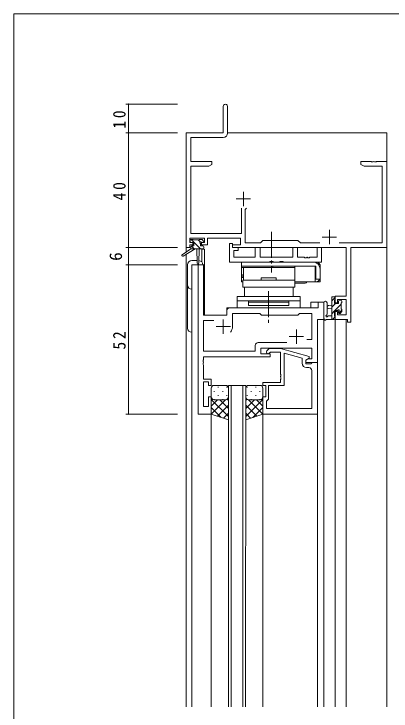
# Model space of a CAD drawing. Units: millimetres on the paper. Extents: x -420 to 373, y -297 to 267.
# Drawn here: x -417.7 to -286.2, y 21.4 to 264.4 of the extents above; entities that cross this region are included whole.
import ezdxf
from ezdxf.enums import TextEntityAlignment as Align

# ---------------------------------------------------------------- set-up
doc = ezdxf.new("R2010")
doc.units = ezdxf.units.MM
doc.linetypes.add('CHAIN2', pattern=[12, 9, -1, 1, -1])
for name, color, linetype, lineweight in [('0-1_YKK_ZWAK', 7, 'Continuous', 9), ('0-3_YKK_11', 7, 'Continuous', 9), ('0-4_YKK_12', 2, 'Continuous', 9), ('0-6_YKK_13', 4, 'Continuous', 9), ('0-7_YKK_D', 6, 'Continuous', 9)]:
    doc.layers.add(name, color=color, linetype=linetype, lineweight=lineweight)
doc.styles.add('ＭＳ ゴシック', font='')
doc.styles.get('ＭＳ ゴシック').set_extended_font_data('MS Gothic')

msp = doc.modelspace()

# ---------------------------------------------------------------- linework, layer by layer
at = {"layer": '0-1_YKK_ZWAK'}
for p in [(-417.7, -260.6), (352.3, 264.4)]:
    msp.add_line(p, (-417.7, 264.4), dxfattribs=at)
at = {"layer": '0-3_YKK_11'}
for p, q in [((-344.7, 232.197), (-344.7, 222.947)), ((-343.2, 222.817), (-343.2, 232.197)), ((-357.7, 222.947), (-357.7, 182.947)), ((-344.7, 222.947), (-357.7, 222.947)), ((-356.07, 221.317), (-344.7, 221.317)), ((-356.07, 212.947), (-356.07, 221.317)), ((-348.7, 212.947), (-356.07, 212.947)), ((-349.791, 211.317), (-348.7, 211.947)), ((-348.7, 211.947), (-348.7, 212.947)), ((-296.7, 212.947), (-296.7, 211.947)), ((-293.158, 212.947), (-296.7, 212.947)), ((-296.7, 211.947), (-295.609, 211.317)), ((-292.975, 212.827), (-293.158, 212.947)), ((-292.425, 212.827), (-292.975, 212.827)), ((-292.242, 212.947), (-292.425, 212.827)), ((-292.158, 212.947), (-292.242, 212.947)), ((-291.975, 212.827), (-292.158, 212.947)), ((-291.425, 212.827), (-291.975, 212.827)), ((-291.242, 212.947), (-291.425, 212.827)), ((-287.7, 212.947), (-291.242, 212.947)), ((-287.7, 182.947), (-287.7, 212.947)), ((-356.07, 211.317), (-349.791, 211.317)), ((-356.07, 187.877), (-356.07, 211.317)), ((-295.609, 211.317), (-289.33, 211.317)), ((-289.33, 211.317), (-289.33, 184.577)), ((-337.7, 202.447), (-337.7, 197.447)), ((-340.2, 199.947), (-335.2, 199.947)), ((-338.35, 196.747), (-338.35, 187.877)), ((-337.05, 196.247), (-336.55, 196.747)), ((-337.05, 184.577), (-337.05, 196.247)), ((-338.35, 187.877), (-356.07, 187.877)), ((-307.7, 189.147), (-307.7, 184.147)), ((-356.4, 186.247), (-351.2, 186.247)), ((-356.4, 184.747), (-356.4, 186.247)), ((-355.3, 184.747), (-356.4, 184.747)), ((-355.3, 183.947), (-355.3, 184.747)), ((-352.3, 184.747), (-352.3, 183.947)), ((-351.2, 184.747), (-352.3, 184.747)), ((-351.2, 186.247), (-351.2, 184.747)), ((-350.2, 186.247), (-338.68, 186.247)), ((-350.2, 183.947), (-350.2, 186.247)), ((-338.68, 186.247), (-338.68, 183.947)), ((-330.9, 185.447), (-331.77, 184.577)), ((-318.7, 185.447), (-330.9, 185.447)), ((-317.83, 184.577), (-318.7, 185.447)), ((-310.2, 186.647), (-305.2, 186.647)), ((-357.7, 182.947), (-356.4, 182.947)), ((-356.4, 183.947), (-355.3, 183.947)), ((-356.4, 182.947), (-356.4, 183.947)), ((-352.3, 183.947), (-350.2, 183.947)), ((-341.5, 183.947), (-341.5, 182.947)), ((-338.68, 183.947), (-341.5, 183.947)), ((-341.5, 182.947), (-301.83, 182.947)), ((-331.77, 184.577), (-337.05, 184.577)), ((-311.05, 184.577), (-317.83, 184.577)), ((-289.33, 184.577), (-304.35, 184.577)), ((-301.83, 182.947), (-301.83, 166.047)), ((-300.2, 182.947), (-287.7, 182.947)), ((-300.2, 156.947), (-300.2, 182.947)), ((-351.57, 176.947), (-353.5, 176.947)), ((-353.5, 176.947), (-353.5, 124.947)), ((-351.57, 159.447), (-351.57, 176.947)), ((-305.7, 166.047), (-305.7, 163.747)), ((-301.83, 166.047), (-305.7, 166.047)), ((-311.63, 163.947), (-311.63, 161.947)), ((-309.7, 163.947), (-311.63, 163.947)), ((-309.7, 157.947), (-309.7, 163.947)), ((-305.7, 163.747), (-304.9, 163.747)), ((-304.9, 164.847), (-301.83, 164.847)), ((-304.9, 163.747), (-304.9, 164.847)), ((-301.83, 164.847), (-301.83, 159.577)), ((-343.5, 160.947), (-343.5, 159.447)), ((-311.63, 161.947), (-342.5, 161.947)), ((-305.7, 160.747), (-305.7, 157.947)), ((-304.9, 160.747), (-305.7, 160.747)), ((-304.9, 159.577), (-304.9, 160.747)), ((-343.5, 159.447), (-351.57, 159.447)), ((-344.7, 157.947), (-344.7, 152.947)), ((-341.5, 160.017), (-331.97, 160.017)), ((-341.5, 155.447), (-341.5, 160.017)), ((-331.97, 160.017), (-331.4, 159.447)), ((-331.4, 159.447), (-318.7, 159.447)), ((-318.7, 159.447), (-318.13, 160.017)), ((-318.13, 160.017), (-313.83, 160.017)), ((-313.83, 160.017), (-313.83, 150.947)), ((-311.9, 157.947), (-309.7, 157.947)), ((-311.9, 142.947), (-311.9, 157.947)), ((-305.7, 157.947), (-301.4, 157.947)), ((-301.83, 159.577), (-304.9, 159.577)), ((-301.4, 157.947), (-301.4, 156.947)), ((-351.57, 157.517), (-348.05, 157.517)), ((-351.57, 146.877), (-351.57, 157.517)), ((-301.4, 156.947), (-300.2, 156.947)), ((-347.2, 155.447), (-342.2, 155.447)), ((-319.2, 154.447), (-319.2, 149.447)), ((-321.7, 151.947), (-316.7, 151.947)), ((-313.83, 150.947), (-315.534, 150.947)), ((-333.53, 148.877), (-333.53, 146.877)), ((-322.55, 149.877), (-332.53, 149.877)), ((-322.55, 149.877), (-332.53, 149.877)), ((-333.53, 146.877), (-351.57, 146.877)), ((-331.6, 147.947), (-313.83, 147.947)), ((-331.6, 145.947), (-331.6, 147.947)), ((-328.4, 145.947), (-331.6, 145.947)), ((-329.524, 146.971), (-328.749, 147.747)), ((-328.749, 147.747), (-324.803, 147.747)), ((-328.251, 146.547), (-328.676, 146.123)), ((-328.4, 144.947), (-328.4, 145.947)), ((-324.8, 146.547), (-328.251, 146.547)), ((-324.803, 147.747), (-314.7, 145.04)), ((-324.8, 138.905), (-324.8, 146.547)), ((-323.5, 146.155), (-323.5, 134.947)), ((-317.2, 144.467), (-323.5, 146.155)), ((-313.83, 147.947), (-313.83, 144.247)), ((-351.69, 143.722), (-351.57, 143.905)), ((-351.69, 143.172), (-351.69, 143.722)), ((-351.57, 144.947), (-328.4, 144.947)), ((-351.57, 143.905), (-351.57, 144.947)), ((-317.2, 142.647), (-317.2, 144.467)), ((-314.7, 144.44), (-315.9, 143.747)), ((-315.034, 144.247), (-315.9, 143.747)), ((-315.9, 143.747), (-315.9, 142.947)), ((-315.9, 143.747), (-315.9, 142.447)), ((-313.83, 144.247), (-315.034, 144.247)), ((-314.7, 145.04), (-314.7, 144.44)), ((-351.57, 142.989), (-351.69, 143.172)), ((-351.69, 142.722), (-351.57, 142.905)), ((-351.69, 142.172), (-351.69, 142.722)), ((-351.57, 141.989), (-351.69, 142.172)), ((-351.57, 142.905), (-351.57, 142.989)), ((-351.57, 137.147), (-351.57, 141.989)), ((-315.9, 142.947), (-311.9, 142.947)), ((-315.9, 142.447), (-314.1, 142.447)), ((-314.83, 141.147), (-315.7, 141.147)), ((-314.1, 142.447), (-313.9, 142.647)), ((-313.9, 142.647), (-313.6, 142.947)), ((-313.6, 142.947), (-311.9, 142.947)), ((-311.9, 142.947), (-311.9, 124.947)), ((-324.68, 138.722), (-324.8, 138.905)), ((-324.68, 138.172), (-324.68, 138.722)), ((-313.83, 126.877), (-313.83, 140.147)), ((-348.9, 137.147), (-351.57, 137.147)), ((-351.57, 136.147), (-349.9, 136.147)), ((-351.57, 127.647), (-351.57, 136.147)), ((-349.9, 136.147), (-349.9, 134.947)), ((-348.9, 134.947), (-348.9, 137.147)), ((-324.8, 137.989), (-324.68, 138.172)), ((-324.8, 137.905), (-324.8, 137.989)), ((-324.68, 137.722), (-324.8, 137.905)), ((-324.8, 136.989), (-324.68, 137.172)), ((-324.8, 135.947), (-324.8, 136.989)), ((-324.68, 137.172), (-324.68, 137.722)), ((-349.9, 134.947), (-348.9, 134.947)), ((-330.9, 135.947), (-324.8, 135.947)), ((-330.9, 134.947), (-330.9, 135.947)), ((-329.9, 134.947), (-330.9, 134.947)), ((-329.9, 130.947), (-329.9, 134.947)), ((-328.9, 134.947), (-328.9, 130.147)), ((-323.5, 134.947), (-328.9, 134.947)), ((-349.9, 130.947), (-349.9, 127.647)), ((-348.9, 130.947), (-349.9, 130.947)), ((-348.9, 124.947), (-348.9, 130.947)), ((-330.9, 130.947), (-329.9, 130.947)), ((-330.9, 124.947), (-330.9, 130.947)), ((-329.4, 129.647), (-329.6, 129.447)), ((-329.6, 129.447), (-329.6, 126.877)), ((-328.9, 130.147), (-329.4, 129.647)), ((-349.9, 127.647), (-351.57, 127.647)), ((-329.6, 126.877), (-313.83, 126.877)), ((-329.6, 126.877), (-313.83, 126.877)), ((-353.5, 124.947), (-348.9, 124.947)), ((-311.9, 124.947), (-330.9, 124.947))]:
    msp.add_line(p, q, dxfattribs=at)
for centre, radius, start, end in [((-343.95, 232.197), 0.75, 359.99998, 180), ((-344.7, 222.817), 1.5, 270, 359.99998), ((-342.5, 160.947), 1, 90, 179.99998), ((-344.7, 155.447), 3.2, 321.63347, 359.99998), ((-332.53, 148.877), 1, 90, 179.99998), ((-329.1, 146.547), 0.6, 134.99998, 315), ((-315.7, 142.647), 1.5, 180, 269.99998), ((-314.83, 140.147), 1, 0, 89.99998)]:
    msp.add_arc(centre, radius, start, end, dxfattribs=at)
at = {"layer": '0-4_YKK_12'}
for p, q in [((-357.7, 222.947), (-345, 222.947)), ((-343.2, 222.947), (-287.7, 222.947)), ((-287.7, 222.947), (-287.7, 22.947)), ((-357.7, 212.947), (-357.7, 181.41)), ((-351.2, 182.447), (-351.2, 159.447)), ((-357.7, 180.62), (-357.7, 22.947)), ((-355.7, 176.947), (-355.7, 22.947)), ((-351.5, 176.947), (-355.7, 176.947)), ((-353.5, 124.946), (-353.5, 176.947)), ((-351.5, 176.947), (-351.5, 159.447)), ((-314.2, 161.947), (-314.2, 163.947)), ((-309.7, 163.947), (-314.2, 163.947)), ((-309.7, 163.947), (-309.7, 22.947)), ((-343.5, 161.947), (-314.2, 161.947)), ((-343.5, 159.447), (-343.5, 161.947)), ((-351.5, 159.447), (-343.5, 159.447)), ((-311.9, 157.947), (-311.9, 22.947)), ((-311.9, 157.947), (-309.7, 157.947)), ((-305.7, 157.947), (-305.7, 22.947)), ((-305.7, 157.947), (-301.8, 157.947)), ((-301.8, 157.947), (-301.8, 22.947)), ((-312.2, 142.947), (-311.898, 142.947)), ((-342.899, 22.947), (-342.898, 134.947)), ((-342.898, 134.947), (-336.898, 134.947)), ((-341.898, 134.947), (-341.899, 22.947)), ((-337.899, 22.947), (-337.898, 134.947)), ((-336.898, 134.947), (-336.899, 22.947)), ((-348.9, 124.947), (-353.498, 124.947)), ((-348.9, 124.947), (-348.9, 22.947)), ((-330.898, 124.947), (-330.898, 22.947))]:
    msp.add_line(p, q, dxfattribs=at)
msp.add_lwpolyline([(-351.2, 182.447), (-352.2, 182.447), (-352.2, 177.967)], dxfattribs=at)
at = {"layer": '0-6_YKK_13', "linetype": 'CHAIN2'}
for p, q in [((-327.9, 188.447), (-327.9, 174.247)), ((-328.9, 167.742), (-328.9, 156.447))]:
    msp.add_line(p, q, dxfattribs=at)
at = {"layer": '0-6_YKK_13'}
for p, q in [((-356.2, 185.047), (-356.2, 185.547)), ((-352.629, 182.547), (-355.928, 185.846)), ((-355.9, 185.847), (-355.4, 185.847)), ((-355, 184.747), (-355.9, 184.747)), ((-355.2, 185.647), (-353.1, 185.647)), ((-355, 183.547), (-355, 184.747)), ((-352.769, 184.932), (-353.484, 185.647)), ((-352.9, 185.847), (-352.3, 185.847)), ((-351.8, 184.747), (-352.139, 184.747)), ((-352.088, 185.759), (-351.588, 185.259)), ((-356, 182.547), (-359.067, 180.496)), ((-354.5, 182.547), (-358.745, 179.99)), ((-356, 183.247), (-356, 182.547)), ((-351.8, 182.547), (-356, 182.547)), ((-354.874, 182.547), (-355.84, 183.513)), ((-355.7, 183.547), (-355, 183.547)), ((-353.9, 182.547), (-353.798, 177.539)), ((-353.098, 182.547), (-353.198, 177.539)), ((-352.6, 184.286), (-352.6, 183.547)), ((-352.6, 183.547), (-351.8, 183.547)), ((-351.5, 183.247), (-351.5, 182.847)), ((-342.5, 184.447), (-341.5, 184.447)), ((-342.5, 177.947), (-342.5, 184.447)), ((-341.5, 184.447), (-341.5, 182.947)), ((-341.5, 182.947), (-339.5, 182.947)), ((-339.5, 182.947), (-339.5, 181.947)), ((-333.53, 182.947), (-331.9, 182.947)), ((-333.53, 179.577), (-333.53, 182.947)), ((-331.9, 182.947), (-331.9, 179.577)), ((-320.4, 182.947), (-318.77, 182.947)), ((-320.4, 179.577), (-320.4, 182.947)), ((-318.77, 182.947), (-318.77, 179.577)), ((-312, 182.947), (-310.5, 182.947)), ((-312, 179.577), (-312, 182.947)), ((-310.5, 182.947), (-310.5, 177.947)), ((-341, 181.947), (-341, 179.577)), ((-339.5, 181.947), (-341, 181.947)), ((-353.816, 178.447), (-355.7, 178.447)), ((-328.571, 177.947), (-342.5, 177.947)), ((-341, 179.577), (-333.53, 179.577)), ((-338.4, 176.447), (-338.4, 177.947)), ((-313.4, 177.947), (-338.4, 177.947)), ((-331.9, 179.577), (-320.4, 179.577)), ((-328.379, 178.09), (-328.571, 177.947)), ((-327.421, 178.09), (-328.379, 178.09)), ((-327.229, 177.947), (-327.421, 178.09)), ((-325.071, 177.947), (-327.229, 177.947)), ((-324.879, 178.09), (-325.071, 177.947)), ((-323.921, 178.09), (-324.879, 178.09)), ((-323.729, 177.947), (-323.921, 178.09)), ((-310.5, 177.947), (-323.729, 177.947)), ((-318.77, 179.577), (-316.458, 179.577)), ((-316.458, 179.577), (-316.275, 179.457)), ((-316.275, 179.457), (-315.725, 179.457)), ((-315.725, 179.457), (-315.542, 179.577)), ((-315.542, 179.577), (-315.458, 179.577)), ((-315.458, 179.577), (-315.275, 179.457)), ((-315.275, 179.457), (-314.725, 179.457)), ((-314.725, 179.457), (-314.542, 179.577)), ((-314.542, 179.577), (-312, 179.577)), ((-313.4, 177.947), (-312.4, 177.947)), ((-312.2, 177.934), (-312.4, 177.947)), ((-357.2, 176.947), (-357.2, 154.947)), ((-355.7, 153.447), (-355.7, 176.947)), ((-355.7, 176.947), (-351.8, 176.947)), ((-338.4, 176.447), (-338.4, 171.047)), ((-312.4, 176.447), (-338.4, 176.447)), ((-338.4, 176.447), (-338.4, 176.047)), ((-319.7, 176.047), (-338.4, 176.047)), ((-337.699, 171.647), (-337.642, 176.047)), ((-319.7, 176.047), (-337.642, 176.047)), ((-327.401, 176.447), (-327.401, 176.047)), ((-312.7, 176.447), (-312.7, 171.047)), ((-312.4, 171.947), (-312.4, 176.447)), ((-311.479, 177.047), (-310.9, 177.047)), ((-310.9, 177.047), (-310.9, 175.447)), ((-310.9, 175.447), (-310.9, 171.947)), ((-338.4, 172.547), (-337.687, 172.547)), ((-337.674, 173.547), (-337.9, 173.547)), ((-312.7, 172.547), (-312.4, 172.547)), ((-337.9, 171.047), (-338.4, 171.047)), ((-337.9, 171.647), (-337.9, 169.147)), ((-319.7, 171.647), (-337.9, 171.647)), ((-331.5, 172.447), (-331.5, 171.647)), ((-326.3, 172.447), (-331.5, 172.447)), ((-331.5, 171.647), (-326.3, 171.647)), ((-326.3, 171.647), (-326.3, 172.447)), ((-319.7, 171.22), (-319.7, 171.779)), ((-319.7, 171.647), (-319.7, 169.147)), ((-312.401, 171.047), (-319.7, 171.047)), ((-319.6, 170.547), (-319.7, 170.547)), ((-317.85, 170.547), (-319.6, 170.547)), ((-316.1, 170.547), (-317.85, 170.547)), ((-312.2, 171.047), (-312.401, 171.047)), ((-310.9, 171.947), (-312.4, 171.947)), ((-312.4, 171.047), (-312.2, 171.06)), ((-312.2, 171.047), (-311.9, 171.047)), ((-310.9, 171.947), (-310.9, 171.047)), ((-319.7, 169.147), (-337.9, 169.147)), ((-320.3, 165.947), (-320.3, 169.147)), ((-317.9, 165.947), (-339.899, 165.947)), ((-339.899, 165.947), (-339.899, 161.947)), ((-337.3, 165.947), (-320.3, 165.947)), ((-317.9, 161.947), (-317.9, 165.947)), ((-306.9, 164.41), (-305.706, 165.605)), ((-306.9, 157.947), (-306.9, 165.547)), ((-306.6, 165.847), (-306, 165.847)), ((-305.7, 165.547), (-305.7, 164.947)), ((-317.9, 164.447), (-339.899, 164.447)), ((-335.9, 164.447), (-335.9, 163.947)), ((-335.9, 164.447), (-321.9, 164.447)), ((-335.9, 163.947), (-321.9, 163.947)), ((-335.9, 162.747), (-335.9, 163.947)), ((-321.9, 163.947), (-335.9, 163.947)), ((-321.9, 163.947), (-321.9, 164.447)), ((-321.9, 163.947), (-321.9, 162.747)), ((-309.7, 163.675), (-309.7, 158.513)), ((-308.5, 163.675), (-308.497, 159.714)), ((-306.9, 162.847), (-308.044, 162.745)), ((-306.9, 162.165), (-305.618, 163.447)), ((-305.9, 164.747), (-305.9, 163.447)), ((-305.9, 163.447), (-304.5, 163.447)), ((-305.773, 161.047), (-303.6, 163.22)), ((-304.5, 163.447), (-304.5, 164.347)), ((-304.2, 164.647), (-303.7, 164.647)), ((-303.6, 163.647), (-303.6, 161.547)), ((-303.4, 164.347), (-303.4, 163.847)), ((-339.899, 161.947), (-317.9, 161.947)), ((-321.9, 162.747), (-335.9, 162.747)), ((-306.9, 161.647), (-308.044, 161.749)), ((-306.9, 159.92), (-305.9, 160.92)), ((-305.9, 161.047), (-305.9, 159.047)), ((-304.961, 161.047), (-305.9, 161.047)), ((-304.5, 160.247), (-304.5, 160.586)), ((-304.466, 160.109), (-303.4, 161.175)), ((-303.488, 160.535), (-303.988, 160.035)), ((-303.4, 161.347), (-303.4, 160.747)), ((-306, 157.947), (-308.68, 157.947)), ((-308.08, 159.147), (-306.9, 159.147)), ((-306.628, 157.947), (-305.702, 158.873)), ((-305.7, 158.847), (-305.7, 158.247)), ((-348.9, 133.947), (-348.9, 130.947)), ((-343.9, 134.947), (-347.9, 134.947)), ((-346.565, 134.282), (-346.365, 134.282)), ((-343.535, 134.282), (-343.335, 134.282)), ((-342.9, 130.947), (-342.9, 133.947)), ((-336.898, 130.947), (-336.898, 133.947)), ((-336.263, 134.282), (-336.463, 134.282)), ((-335.898, 134.947), (-331.898, 134.947)), ((-333.233, 134.282), (-333.433, 134.282)), ((-330.898, 133.947), (-330.898, 130.947)), ((-347.98, 132.867), (-347.78, 132.867)), ((-346.565, 131.452), (-346.365, 131.452)), ((-344.95, 132.867), (-344.75, 132.867)), ((-343.535, 131.452), (-343.335, 131.452)), ((-336.263, 131.452), (-336.463, 131.452)), ((-334.848, 132.867), (-335.048, 132.867)), ((-333.233, 131.452), (-333.433, 131.452)), ((-331.818, 132.867), (-332.018, 132.867)), ((-348.9, 124.947), (-348.9, 130.947)), ((-348.85, 130.634), (-348.9, 130.584)), ((-348.9, 130.079), (-342.9, 124.079)), ((-346.708, 129.947), (-348.9, 127.755)), ((-343.88, 129.947), (-348.885, 124.942)), ((-347.98, 130.037), (-347.78, 130.037)), ((-347.9, 129.947), (-343.9, 129.947)), ((-347.9, 129.947), (-343.9, 129.947)), ((-345.94, 129.947), (-342.9, 126.907)), ((-344.95, 130.037), (-344.75, 130.037)), ((-343.307, 130.142), (-342.9, 129.736)), ((-342.9, 130.947), (-342.9, 122.947)), ((-342.9, 130.927), (-342.9, 130.927)), ((-336.898, 130.947), (-336.898, 122.947)), ((-336.898, 130.927), (-336.898, 130.927)), ((-336.491, 130.142), (-336.898, 129.736)), ((-330.898, 130.079), (-336.898, 124.079)), ((-333.858, 129.947), (-336.898, 126.907)), ((-335.918, 129.947), (-330.913, 124.942)), ((-331.898, 129.947), (-335.898, 129.947)), ((-331.898, 129.947), (-335.898, 129.947)), ((-334.848, 130.037), (-335.048, 130.037)), ((-333.09, 129.947), (-330.898, 127.755)), ((-331.818, 130.037), (-332.018, 130.037)), ((-330.948, 130.634), (-330.898, 130.584)), ((-330.898, 124.947), (-330.898, 130.947)), ((-348.9, 127.25), (-345.445, 123.795)), ((-342.9, 128.098), (-346.764, 124.235)), ((-336.898, 128.098), (-333.034, 124.235)), ((-330.898, 127.25), (-334.353, 123.795)), ((-342.9, 122.947), (-348.9, 124.947)), ((-342.9, 125.27), (-344.642, 123.528)), ((-336.898, 125.27), (-335.156, 123.528)), ((-336.898, 122.947), (-330.898, 124.947))]:
    msp.add_line(p, q, dxfattribs=at)
for points in [[(-319.955, 176.447), (-319.766, 176.429), (-319.716, 176.397), (-319.7, 176.347)], [(-319.7, 171.779), (-319.7, 176.154), (-319.7, 176.347)], [(-337.687, 172.547), (-337.9, 172.547), (-337.9, 173.547)], [(-310.9, 171.047), (-311.9, 171.047), (-311.9, 171.133)], [(-320.3, 169.147), (-337.3, 169.147), (-337.3, 165.947)]]:
    msp.add_lwpolyline(points, dxfattribs=at)
for centre, radius, start, end in [((-355.9, 185.547), 0.3, 90, 180), ((-355.9, 185.047), 0.3, 180, 270), ((-355.4, 185.647), 0.2, 0, 90), ((-352.9, 185.647), 0.2, 90, 180), ((-352.6, 184.747), 0.25, 33.05573, 236.94426), ((-352.139, 185.047), 0.3, 213.05573, 270), ((-352.3, 185.547), 0.3, 44.99998, 90), ((-351.8, 185.047), 0.3, 270, 44.99998), ((-355.7, 183.247), 0.3, 90, 180), ((-352.9, 184.286), 0.3, 0, 56.94426), ((-351.8, 183.247), 0.3, 0, 90), ((-351.8, 182.847), 0.3, 270, 0), ((-358.9, 180.247), 0.3, 123.76904, 301.06146), ((-355.7, 176.947), 1.5, 90, 180), ((-353.498, 177.545), 0.3, 181.16962, 358.85538), ((-353.3, 176.947), 1.5, 0, 85.40479), ((-313.4, 175.447), 2.5, 0, 90), ((-312.4, 176.447), 1.5, 23.57817, 82.33774), ((-319.6, 171.047), 0.5, 258.46303, 270), ((-316.1, 171.047), 0.5, 270, 0), ((-312.4, 172.547), 1.5, 277.66225, 336.42181), ((-355.7, 169.947), 1.5, 180, 270), ((-306.6, 165.547), 0.3, 90, 180), ((-306, 165.547), 0.3, 0, 90), ((-309.1, 163.675), 0.6, 0.04022, 180.04022), ((-305.9, 164.947), 0.2, 270, 0), ((-304.2, 164.347), 0.3, 90, 180), ((-303.7, 164.347), 0.3, 0, 90), ((-303.6, 163.847), 0.2, 270, 0), ((-308, 162.247), 0.5, 95.09206, 264.90793), ((-304.961, 161.347), 0.3, 270, 326.94426), ((-304.5, 161.047), 0.25, 303.05573, 146.94426), ((-304.2, 160.586), 0.3, 123.05573, 180), ((-303.6, 161.347), 0.2, 0, 90), ((-303.7, 160.747), 0.3, 315, 0), ((-309.4, 158.513), 0.3, 180, 229.47121), ((-309.79, 158.057), 0.3, 349.47121, 49.47121), ((-309.2, 157.947), 0.3, 169.47121, 329.99998), ((-308.68, 157.647), 0.3, 90, 149.99998), ((-308.6, 159.147), 0.3, 109.18974, 329.99998), ((-308.797, 159.714), 0.3, 289.18974, 0.04022), ((-308.08, 158.847), 0.3, 90, 149.99998), ((-306, 158.247), 0.3, 270, 0), ((-305.9, 158.847), 0.2, 359.99998, 90), ((-304.2, 160.247), 0.3, 180, 314.99998), ((-355.7, 154.947), 1.5, 180, 270), ((-347.9, 133.947), 1, 90.00009, 180.00009), ((-343.9, 133.947), 1, 0.00009, 90.00009), ((-335.898, 133.947), 1, 89.99989, 179.99989), ((-331.898, 133.947), 1, 359.99989, 89.99989), ((-347.9, 130.947), 1, 180.00009, 270.00009), ((-347.9, 130.947), 1, 180.00009, 270.00009), ((-343.9, 130.947), 1, 270.00009, 0.00009), ((-343.9, 130.947), 1, 270.00009, 0.00009), ((-335.898, 130.947), 1, 179.99989, 269.99989), ((-335.898, 130.947), 1, 179.99989, 269.99989), ((-331.898, 130.947), 1, 269.99989, 359.99989), ((-331.898, 130.947), 1, 269.99989, 359.99989)]:
    msp.add_arc(centre, radius, start, end, dxfattribs=at)
at = {"layer": '0-7_YKK_D'}
for p, q in [((-360.7, 232.947), (-378.7, 232.947)), ((-377.7, 222.947), (-377.7, 232.947)), ((-360.7, 222.947), (-378.7, 222.947)), ((-360.7, 222.947), (-378.7, 222.947)), ((-377.7, 182.947), (-377.7, 222.947)), ((-360.7, 182.947), (-378.7, 182.947)), ((-360.7, 182.947), (-378.7, 182.947)), ((-377.7, 182.947), (-377.7, 176.947)), ((-360.7, 176.947), (-378.7, 176.947)), ((-360.7, 176.947), (-378.7, 176.947)), ((-377.7, 176.947), (-377.7, 124.947)), ((-360.7, 124.947), (-378.7, 124.947))]:
    msp.add_line(p, q, dxfattribs=at)
for centre, start, end in [((-377.7, 232.947), 90, 270), ((-377.7, 232.947), 270, 90), ((-377.7, 222.947), 90, 270), ((-377.7, 222.947), 90, 270), ((-377.7, 222.947), 270, 90), ((-377.7, 222.947), 270, 90), ((-377.7, 182.947), 90, 270), ((-377.7, 182.947), 90, 270), ((-377.7, 182.947), 270, 90), ((-377.7, 182.947), 270, 90), ((-377.7, 176.947), 90, 270), ((-377.7, 176.947), 90, 270), ((-377.7, 176.947), 270, 90), ((-377.7, 176.947), 270, 90), ((-377.7, 124.947), 90, 270), ((-377.7, 124.947), 270, 90)]:
    msp.add_arc(centre, 0.106, start, end, dxfattribs=at)

# ---------------------------------------------------------------- texts
at = {"layer": '0-7_YKK_D', "color": 3, "style": 'ＭＳ ゴシック'}
msp.add_text('6', height=4.399, rotation=90, dxfattribs=at).set_placement((-378.7, 178.347), align=Align.BOTTOM_LEFT)
at = {"layer": '0-7_YKK_D', "color": 3, "char_height": 4.399, "attachment_point": 7, "rotation": 90, "style": 'ＭＳ ゴシック'}
for s, insert in [('\\T1.36;\\W0.9;10', (-378.7, 224.427)), ('\\T1.36;\\W0.9;40', (-378.7, 199.427)), ('\\T1.36;\\W0.9;52', (-378.7, 147.427))]:
    msp.add_mtext(s, dxfattribs=dict(at, insert=insert))

doc.saveas('drawing.dxf')
